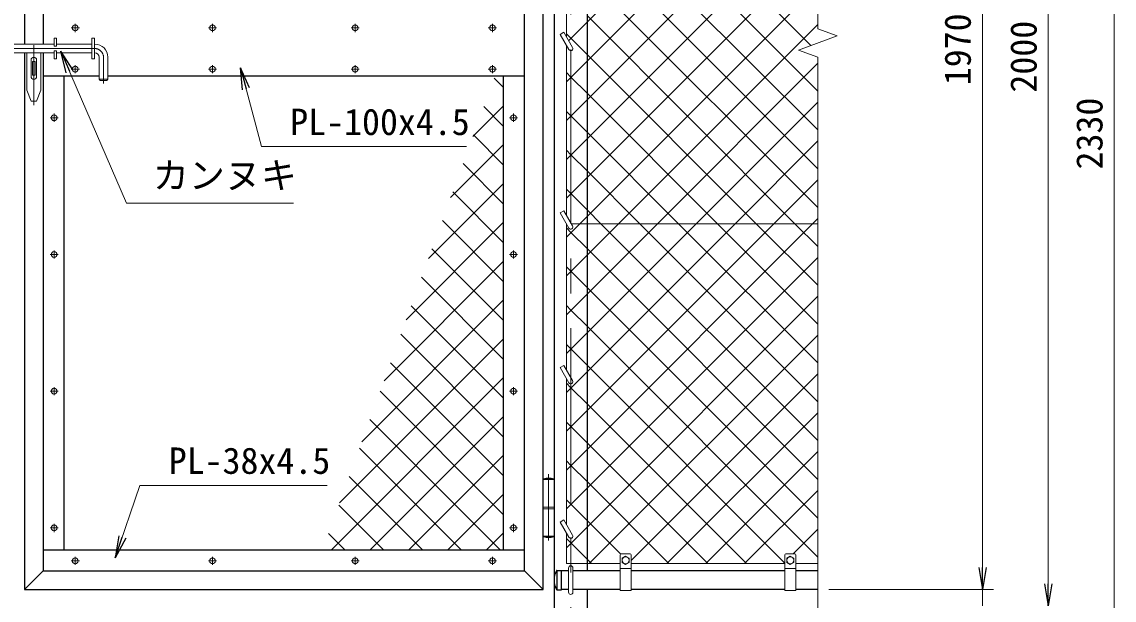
# Model space of a CAD drawing. Units: millimetres, scale not verified. Extents: x -4200 to 4200, y -2970 to 2970.
# Drawn here: x -2584 to -594, y -528 to 525 of the extents above; entities that cross this region are included whole.
import ezdxf
from ezdxf.enums import TextEntityAlignment as Align

# ---------------------------------------------------------------- set-up
doc = ezdxf.new("R2010")
doc.units = ezdxf.units.MM
doc.header["$LTSCALE"] = 10
doc.linetypes.add('USER1', pattern=[50.8, 31.75, -6.35, 6.35, -6.35])
for name, color, linetype, lineweight in [('0-0_D-STR1', 1, 'Continuous', 25), ('0-2_D-STR2', 7, 'Continuous', 13), ('0-3_D-STR3', 3, 'Continuous', 13), ('0-4_D-BMK', 2, 'USER1', 13), ('0-7_D-STR-TXT', 7, 'Continuous', 13), ('0-8_D-STR-DIM', 7, 'Continuous', 13)]:
    doc.layers.add(name, color=color, linetype=linetype, lineweight=lineweight)
doc.layers.add('0-9_0', color=7, linetype='Continuous')
doc.styles.add('ＭＳ ゴシック', font='')
doc.styles.get('ＭＳ ゴシック').set_extended_font_data('MS Gothic')

# ---------------------------------------------------------------- blocks, each defined once
blk = doc.blocks.new('_Open')
at = {"layer": '0-9_0'}
blk.add_line((-10, 1.667), (0, 0), dxfattribs=at)
blk.add_lwpolyline([(-10, -1.667), (0, 0), (-10, 0)], dxfattribs=at)

msp = doc.modelspace()

# ---------------------------------------------------------------- linework, layer by layer
at = {"layer": '0-0_D-STR1'}
for p, q in [((-2578.98, 1461.59), (-2578.98, 484.59)), ((-1633.98, -508.41), (-1633.98, 1461.59)), ((-2544.98, 1427.59), (-2544.98, 484.59)), ((-1667.98, -474.41), (-1667.98, 1427.59)), ((-1553.48, -474.41), (-1553.48, 1427.59)), ((-2578.98, 468.59), (-2578.98, -508.41)), ((-2544.98, 468.59), (-2544.98, -474.41)), ((-2544.98, 426.59), (-2442.98, 426.59)), ((-2506.98, 426.59), (-2506.98, -436.41)), ((-2426.98, 426.59), (-1667.98, 426.59)), ((-1705.98, -436.41), (-1705.98, 426.59)), ((-2544.98, -436.41), (-1667.98, -436.41)), ((-2544.98, -474.41), (-2578.98, -508.41)), ((-2544.98, -474.41), (-1667.98, -474.41)), ((-1667.98, -474.41), (-1633.98, -508.41)), ((-1609.06, -473.91), (-1600.73, -473.91)), ((-1608.73, -508.91), (-1608.73, -473.91)), ((-1600.73, -508.91), (-1600.73, -473.91)), ((-1587.73, -474.41), (-1600.73, -474.41)), ((-1493.73, -474.41), (-1579.73, -474.41)), ((-1193.73, -474.41), (-1473.73, -474.41)), ((-1133.73, -474.41), (-1173.73, -474.41)), ((-2578.98, -508.41), (-1633.98, -508.41)), ((-1609.06, -508.91), (-1600.73, -508.91)), ((-1587.73, -508.41), (-1600.73, -508.41)), ((-1493.73, -508.41), (-1579.73, -508.41)), ((-1193.73, -508.41), (-1473.73, -508.41)), ((-1133.73, -508.41), (-1173.73, -508.41))]:
    msp.add_line(p, q, dxfattribs=at)
msp.add_lwpolyline([(-1613.98, 1477.59), (-1613.98, -843.41), (-1553.48, -843.41), (-1553.48, -508.41)], dxfattribs=at)
for centre, radius, start, end in [((-1578.5, -491.41), 35.72, 151.52136, 208.47864), ((-1609.06, -474.91), 1, 90, 147.70173), ((-1609.06, -507.91), 1, 212.29827, 270)]:
    msp.add_arc(centre, radius, start, end, dxfattribs=at)
at = {"layer": '0-2_D-STR2'}
for p, q in [((-1553.48, 383.54), (-1133.73, 803.29)), ((-1133.73, 328.23), (-1553.48, 747.98)), ((-1553.48, 312.83), (-1133.73, 732.58)), ((-1133.73, 257.52), (-1553.48, 677.27)), ((-1553.48, 242.12), (-1133.73, 661.87)), ((-1133.73, 186.81), (-1553.48, 606.56)), ((-1175.22, 157.59), (-1553.48, 535.85)), ((-1583.73, 495.39), (-1591.73, 503.39)), ((-1553.48, 465.14), (-1583.73, 495.39)), ((-1245.93, 157.59), (-1553.48, 465.14)), ((-1425.87, 157.59), (-1133.73, 449.73)), ((-1705.98, 405.51), (-1723.33, 422.86)), ((-1583.73, 424.68), (-1591.73, 432.68)), ((-1553.48, 394.43), (-1583.73, 424.68)), ((-1583.73, 353.29), (-1553.48, 383.54)), ((-1316.64, 157.59), (-1553.48, 394.43)), ((-1355.15, 157.59), (-1133.73, 379.02)), ((-1762.1, 316.34), (-1705.98, 372.46)), ((-1705.98, 334.8), (-1742.19, 371.02)), ((-1583.73, 353.97), (-1591.73, 361.97)), ((-1591.73, 345.29), (-1583.73, 353.29)), ((-1553.48, 323.72), (-1583.73, 353.97)), ((-1705.98, 264.09), (-1761.06, 319.18)), ((-1387.35, 157.59), (-1553.48, 323.72)), ((-1802.56, 205.16), (-1705.98, 301.75)), ((-1583.73, 282.58), (-1553.48, 312.83)), ((-1284.44, 157.59), (-1133.73, 308.31)), ((-1583.73, 283.26), (-1591.73, 291.26)), ((-1591.73, 274.58), (-1583.73, 282.58)), ((-1553.48, 253.01), (-1583.73, 283.26)), ((-1705.98, 193.38), (-1779.93, 267.33)), ((-1583.73, 211.87), (-1553.48, 242.12)), ((-1458.06, 157.59), (-1553.48, 253.01)), ((-1843.02, 93.99), (-1705.98, 231.04)), ((-1583.73, 212.55), (-1591.73, 220.55)), ((-1213.73, 157.59), (-1133.73, 237.6)), ((-1705.98, 122.67), (-1798.8, 215.49)), ((-1591.73, 203.87), (-1583.73, 211.87)), ((-1553.48, 182.3), (-1583.73, 212.55)), ((-1528.77, 157.59), (-1553.48, 182.3)), ((-1883.49, -17.19), (-1705.98, 160.33)), ((-1705.98, 51.96), (-1817.67, 163.65)), ((-1143.02, 157.59), (-1133.73, 166.89)), ((-1583.73, 141.84), (-1591.73, 149.84)), ((-1553.48, 111.59), (-1583.73, 141.84)), ((-1553.48, 29.98), (-1425.87, 157.59)), ((-1553.48, -40.73), (-1355.15, 157.59)), ((-1553.48, -111.44), (-1284.44, 157.59)), ((-1553.48, -182.15), (-1213.73, 157.59)), ((-1553.48, -252.86), (-1143.02, 157.59)), ((-1133.73, -237.45), (-1528.77, 157.59)), ((-1133.73, -166.74), (-1458.06, 157.59)), ((-1133.73, -96.03), (-1387.35, 157.59)), ((-1133.73, -25.32), (-1316.64, 157.59)), ((-1133.73, 45.39), (-1245.93, 157.59)), ((-1133.73, 116.1), (-1175.22, 157.59)), ((-1705.98, -18.76), (-1836.54, 111.81)), ((-1133.73, -308.16), (-1553.48, 111.59)), ((-1923.95, -128.36), (-1705.98, 89.62)), ((-1705.98, -89.47), (-1855.41, 59.97)), ((-1583.73, 71.13), (-1591.73, 79.13)), ((-1553.48, 40.88), (-1583.73, 71.13)), ((-1133.73, -378.87), (-1553.48, 40.88)), ((-1583.73, -0.27), (-1553.48, 29.98)), ((-1964.42, -239.54), (-1705.98, 18.91)), ((-1705.98, -160.18), (-1874.28, 8.12)), ((-1583.73, 0.42), (-1591.73, 8.42)), ((-1553.48, -29.83), (-1583.73, 0.42)), ((-1591.73, -8.27), (-1583.73, -0.27)), ((-1133.73, -449.58), (-1553.48, -29.83)), ((-2004.88, -350.71), (-1705.98, -51.81)), ((-1705.98, -230.89), (-1893.15, -43.72)), ((-1583.73, -70.98), (-1553.48, -40.73)), ((-1549.89, -461.41), (-1133.73, -45.24)), ((-1591.73, -78.98), (-1583.73, -70.98)), ((-1705.98, -301.6), (-1912.01, -95.56)), ((-1583.73, -141.69), (-1553.48, -111.44)), ((-1473.73, -455.95), (-1133.73, -115.95)), ((-2019.87, -436.41), (-1705.98, -122.52)), ((-1583.73, -141.01), (-1591.73, -133.01)), ((-1705.98, -372.31), (-1930.88, -147.4)), ((-1591.73, -149.69), (-1583.73, -141.69)), ((-1553.48, -171.26), (-1583.73, -141.01)), ((-1263.32, -461.41), (-1553.48, -171.26)), ((-1949.15, -436.41), (-1705.98, -193.23)), ((-1583.73, -212.4), (-1553.48, -182.15)), ((-1408.47, -461.41), (-1133.73, -186.66)), ((-1712.59, -436.41), (-1949.75, -199.24)), ((-1583.73, -211.72), (-1591.73, -203.72)), ((-1591.73, -220.4), (-1583.73, -212.4)), ((-1553.48, -241.97), (-1583.73, -211.72)), ((-1783.3, -436.41), (-1968.62, -251.08)), ((-1583.73, -283.11), (-1553.48, -252.86)), ((-1334.04, -461.41), (-1553.48, -241.97)), ((-1337.76, -461.41), (-1133.73, -257.37)), ((-1878.44, -436.41), (-1705.98, -263.94)), ((-1583.73, -282.43), (-1591.73, -274.43)), ((-1591.73, -291.11), (-1583.73, -283.11)), ((-1553.48, -312.68), (-1583.73, -282.43)), ((-1854.01, -436.41), (-1987.49, -302.93)), ((-1404.75, -461.41), (-1553.48, -312.68)), ((-1807.73, -436.41), (-1705.98, -334.65)), ((-1267.05, -461.41), (-1133.73, -328.08)), ((-1924.72, -436.41), (-2006.36, -354.77)), ((-1995.43, -436.41), (-2025.23, -406.61)), ((-1737.02, -436.41), (-1705.98, -405.36)), ((-1178.34, -443.41), (-1133.73, -398.79)), ((-1196.34, -461.41), (-1193.73, -458.79))]:
    msp.add_line(p, q, dxfattribs=at)
for points in [[(-1587.43, 491.01), (-1583.73, 494.71), (-1553.48, 524.96), (-1270.84, 807.59), (-1133.73, 944.71)], [(-1146.14, 482.07), (-1471.66, 807.59), (-1553.48, 889.4), (-1583.73, 919.65), (-1591.73, 927.65)], [(-1591.73, 416), (-1583.73, 424), (-1553.48, 454.25), (-1200.13, 807.59), (-1133.73, 874)], [(-1133.73, 398.94), (-1542.38, 807.59), (-1553.48, 818.69), (-1583.73, 848.94), (-1591.73, 856.94)], [(-1591.73, 133.16), (-1583.73, 141.16), (-1567.29, 157.59), (-1553.48, 171.41), (-1133.73, 591.16)], [(-1591.73, 62.44), (-1583.73, 70.44), (-1553.48, 100.69), (-1496.58, 157.59), (-1133.73, 520.44)], [(-1591.73, -361.82), (-1583.73, -353.82), (-1553.48, -323.57), (-1133.73, 96.18)], [(-1591.73, -432.53), (-1583.73, -424.53), (-1553.48, -394.28), (-1133.73, 25.47)], [(-1193.73, -460.29), (-1553.48, -100.54), (-1583.73, -70.29), (-1591.73, -62.29)], [(-1492.99, -443.87), (-1553.48, -383.39), (-1583.73, -353.14), (-1591.73, -345.14)], [(-1546.17, -461.41), (-1553.48, -454.1), (-1583.73, -423.85), (-1591.73, -415.85)]]:
    msp.add_lwpolyline(points, dxfattribs=at)
at = {"layer": '0-3_D-STR3'}
for p, q in [((-1591.73, 498.45), (-1591.73, 807.45)), ((-1603.12, 502.18), (-1596.19, 506.18)), ((-1603.12, 502.18), (-1587.19, 474.59)), ((-1596.19, 506.18), (-1580.26, 478.59)), ((-2600.48, 484.59), (-2524.98, 484.59)), ((-2524.98, 480.59), (-2524.98, 495.59)), ((-2524.98, 495.59), (-2520.48, 495.59)), ((-2524.98, 480.59), (-2520.48, 480.59)), ((-2520.48, 480.59), (-2520.48, 495.59)), ((-2520.48, 484.59), (-2455.98, 484.59)), ((-2455.98, 457.59), (-2455.98, 495.59)), ((-2455.98, 495.59), (-2451.48, 495.59)), ((-2451.48, 457.59), (-2451.48, 495.59)), ((-2451.48, 484.59), (-2450.98, 484.59)), ((-1591.73, 173.45), (-1591.73, 482.45)), ((-2600.48, 468.59), (-2524.98, 468.59)), ((-2574.48, 468.59), (-2574.48, 400.59)), ((-2549.48, 468.59), (-2549.48, 400.59)), ((-2524.98, 457.59), (-2524.98, 472.59)), ((-2524.98, 472.59), (-2520.48, 472.59)), ((-2520.48, 457.59), (-2520.48, 472.59)), ((-2520.48, 468.59), (-2455.98, 468.59)), ((-2451.48, 468.59), (-2450.98, 468.59)), ((-2442.98, 460.59), (-2442.98, 420.59)), ((-2426.98, 460.59), (-2426.98, 420.59)), ((-2566.98, 455.59), (-2566.98, 425.59)), ((-2564.23, 453.09), (-2564.23, 428.09)), ((-2564.23, 453.09), (-2559.73, 453.09)), ((-2559.73, 453.09), (-2559.73, 428.09)), ((-2556.98, 455.59), (-2556.98, 425.59)), ((-2524.98, 457.59), (-2520.48, 457.59)), ((-2455.98, 457.59), (-2451.48, 457.59)), ((-2564.23, 428.09), (-2559.73, 428.09)), ((-2442.98, 420.59), (-2440.98, 418.59)), ((-2442.98, 420.59), (-2426.98, 420.59)), ((-2440.98, 418.59), (-2428.98, 418.59)), ((-2428.98, 418.59), (-2426.98, 420.59)), ((-2566.98, 380.59), (-2574.48, 400.59)), ((-2556.98, 380.59), (-2549.48, 400.59)), ((-2566.98, 380.59), (-2556.98, 380.59)), ((-1603.12, 177.18), (-1596.19, 181.18)), ((-1596.19, 181.18), (-1580.26, 153.59)), ((-1603.12, 177.18), (-1587.19, 149.59)), ((-1591.73, -108.05), (-1591.73, 157.45)), ((-1133.73, 157.59), (-1582.57, 157.59)), ((-1603.12, -104.32), (-1596.19, -100.32)), ((-1603.12, -104.32), (-1587.19, -131.91)), ((-1596.19, -100.32), (-1580.26, -127.91)), ((-1591.73, -389.52), (-1591.73, -124.05)), ((-1613.98, -308.41), (-1633.98, -308.41)), ((-1633.98, -308.41), (-1633.98, -411.41)), ((-1633.48, -306.91), (-1633.48, -308.41)), ((-1633.48, -306.91), (-1614.48, -306.91)), ((-1614.48, -306.91), (-1614.48, -308.41)), ((-1613.98, -308.41), (-1613.98, -411.41)), ((-1613.98, -358.41), (-1633.98, -358.41)), ((-1613.98, -361.41), (-1633.98, -361.41)), ((-1603.12, -385.79), (-1596.19, -381.79)), ((-1603.12, -385.79), (-1587.19, -413.37)), ((-1596.19, -381.79), (-1580.26, -409.37)), ((-1613.98, -411.41), (-1633.98, -411.41)), ((-1633.48, -411.41), (-1633.48, -412.91)), ((-1614.48, -412.91), (-1633.48, -412.91)), ((-1614.48, -411.41), (-1614.48, -412.91)), ((-1591.73, -461.41), (-1591.73, -405.52)), ((-1493.73, -510.41), (-1493.73, -445.41)), ((-1475.73, -443.41), (-1491.73, -443.41)), ((-1490.23, -459.15), (-1490.23, -451.66)), ((-1477.23, -459.15), (-1477.23, -451.66)), ((-1473.73, -510.41), (-1473.73, -445.41)), ((-1193.73, -510.41), (-1193.73, -445.41)), ((-1175.73, -443.41), (-1191.73, -443.41)), ((-1190.23, -459.15), (-1190.23, -451.66)), ((-1177.23, -459.15), (-1177.23, -451.66)), ((-1173.73, -510.41), (-1173.73, -445.41)), ((-1591.73, -461.41), (-1493.73, -461.41)), ((-1587.73, -513.41), (-1587.73, -469.41)), ((-1579.73, -513.41), (-1579.73, -469.41)), ((-1473.73, -470.41), (-1493.73, -470.41)), ((-1490.23, -459.15), (-1483.73, -462.91)), ((-1483.73, -462.91), (-1477.23, -459.15)), ((-1473.73, -461.41), (-1193.73, -461.41)), ((-1173.73, -470.41), (-1193.73, -470.41)), ((-1190.23, -459.15), (-1183.73, -462.91)), ((-1183.73, -462.91), (-1177.23, -459.15)), ((-1173.73, -461.41), (-1133.73, -461.41)), ((-1473.73, -510.41), (-1493.73, -510.41)), ((-1173.73, -510.41), (-1193.73, -510.41))]:
    msp.add_line(p, q, dxfattribs=at)
for points in [[(-1490.23, -451.66), (-1483.73, -447.91), (-1477.23, -451.66)], [(-1190.23, -451.66), (-1183.73, -447.91), (-1177.23, -451.66)]]:
    msp.add_lwpolyline(points, dxfattribs=at)
for centre, radius in [((-2486.48, 514.09), 5.25), ((-2236.48, 514.09), 5.25), ((-1976.48, 514.09), 5.25), ((-1726.48, 514.09), 5.25), ((-2486.48, 439.09), 5.25), ((-2236.48, 439.09), 5.25), ((-1976.48, 439.09), 5.25), ((-1726.48, 439.09), 5.25), ((-2524.98, 350.59), 5.25), ((-1687.98, 350.59), 5.25), ((-2524.98, 101.59), 5.25), ((-1687.98, 101.59), 5.25), ((-2524.98, -147.41), 5.25), ((-1687.98, -147.41), 5.25), ((-2524.98, -396.41), 5.25), ((-1687.98, -396.41), 5.25), ((-2486.48, -456.41), 5.25), ((-2236.48, -456.41), 5.25), ((-1976.48, -456.41), 5.25), ((-1726.48, -456.41), 5.25), ((-1483.73, -455.41), 6.49), ((-1183.73, -455.41), 6.49)]:
    msp.add_circle(centre, radius, dxfattribs=at)
for centre, radius, start, end in [((-2450.98, 460.59), 24, 0, 90), ((-1583.73, 476.59), 4, 210, 30), ((-2561.98, 455.59), 5, 0, 180), ((-2450.98, 460.59), 8, 0, 90), ((-2561.98, 425.59), 5, 180, 0), ((-1583.73, 151.59), 4, 210, 30), ((-1583.73, -129.91), 4, 210, 30), ((-1623.98, -336.24), 30.83, 72.05475, 107.94525), ((-1623.98, -383.57), 30.83, 252.05475, 287.94525), ((-1583.73, -411.37), 4, 210, 30), ((-1491.73, -445.41), 2, 90, 180), ((-1475.73, -445.41), 2, 0, 90), ((-1191.73, -445.41), 2, 90, 180), ((-1175.73, -445.41), 2, 0, 90), ((-1583.73, -469.41), 4, 0, 180), ((-1583.73, -513.41), 4, 180, 0)]:
    msp.add_arc(centre, radius, start, end, dxfattribs=at)
at = {"layer": '0-4_D-BMK'}
for p, q in [((-1583.73, -858.41), (-1583.73, 1501.59)), ((-2486.48, 521.53), (-2486.48, 506.65)), ((-2236.48, 521.53), (-2236.48, 506.65)), ((-1976.48, 521.53), (-1976.48, 506.65)), ((-1726.48, 521.53), (-1726.48, 506.65)), ((-2479.04, 514.09), (-2493.92, 514.09)), ((-2229.04, 514.09), (-2243.92, 514.09)), ((-1969.04, 514.09), (-1983.92, 514.09)), ((-1719.04, 514.09), (-1733.92, 514.09)), ((-2561.98, 482.59), (-2561.98, 373.59)), ((-2678.84, 476.59), (-2450.98, 476.59)), ((-2434.98, 460.59), (-2434.98, 412.77)), ((-2479.04, 439.09), (-2493.92, 439.09)), ((-2486.48, 446.53), (-2486.48, 431.65)), ((-2229.04, 439.09), (-2243.92, 439.09)), ((-2236.48, 446.53), (-2236.48, 431.65)), ((-1969.04, 439.09), (-1983.92, 439.09)), ((-1976.48, 446.53), (-1976.48, 431.65)), ((-1719.04, 439.09), (-1733.92, 439.09)), ((-1726.48, 446.53), (-1726.48, 431.65)), ((-2517.54, 350.59), (-2532.42, 350.59)), ((-2524.98, 358.03), (-2524.98, 343.15)), ((-1680.54, 350.59), (-1695.42, 350.59)), ((-1687.98, 358.03), (-1687.98, 343.15)), ((-2517.54, 101.59), (-2532.42, 101.59)), ((-2524.98, 109.03), (-2524.98, 94.15)), ((-1680.54, 101.59), (-1695.42, 101.59)), ((-1687.98, 109.03), (-1687.98, 94.15)), ((-2517.54, -147.41), (-2532.42, -147.41)), ((-2524.98, -139.97), (-2524.98, -154.85)), ((-1680.54, -147.41), (-1695.42, -147.41)), ((-1687.98, -139.97), (-1687.98, -154.85)), ((-1623.98, -298.7), (-1623.98, -419.13)), ((-2517.54, -396.41), (-2532.42, -396.41)), ((-2524.98, -388.97), (-2524.98, -403.85)), ((-1680.54, -396.41), (-1695.42, -396.41)), ((-1687.98, -388.97), (-1687.98, -403.85)), ((-2479.04, -456.41), (-2493.92, -456.41)), ((-2486.48, -448.97), (-2486.48, -463.85)), ((-2229.04, -456.41), (-2243.92, -456.41)), ((-2236.48, -448.97), (-2236.48, -463.85)), ((-1969.04, -456.41), (-1983.92, -456.41)), ((-1976.48, -448.97), (-1976.48, -463.85)), ((-1719.04, -456.41), (-1733.92, -456.41)), ((-1726.48, -448.97), (-1726.48, -463.85))]:
    msp.add_line(p, q, dxfattribs=at)
msp.add_arc((-2450.98, 460.59), 16, 0, 90, dxfattribs=at)
at = {"layer": '0-7_D-STR-TXT'}
for points in [[(-2089.01, 195.16), (-2392.98, 195.16), (-2511.92, 469.99)], [(-1773.89, 297.88), (-2147.4, 297.88), (-2185, 439.74)], [(-2027.68, -319.14), (-2368.71, -319.14), (-2413.25, -448.97)]]:
    msp.add_lwpolyline(points, dxfattribs=at)
at = {"layer": '0-8_D-STR-DIM'}
for p, q in [((-1133.73, 512.25), (-1133.73, 1524.59)), ((-593.73, -803.41), (-593.73, 1446.59)), ((-833.73, -468.41), (-833.73, 1421.59)), ((-713.73, -498.41), (-713.73, 1421.59)), ((-1168.96, 473.77), (-1098.49, 499.42)), ((-1098.49, 499.42), (-1133.73, 512.25)), ((-1133.73, 460.94), (-1168.96, 473.77)), ((-1133.73, -631.41), (-1133.73, 460.94)), ((-833.73, -468.41), (-833.73, -428.41)), ((-1113.73, -508.41), (-813.73, -508.41)), ((-1113.73, -508.41), (-813.73, -508.41)), ((-833.73, -538.41), (-833.73, -508.41))]:
    msp.add_line(p, q, dxfattribs=at)

# ---------------------------------------------------------------- block references
at = {"layer": '0-7_D-STR-TXT', "xscale": 4, "yscale": 4}
for p, rotation in [((-2512.72, 471.83), 113.40164), ((-2185.52, 441.68), 104.84646), ((-2413.9, -450.86), 251.06303)]:
    msp.add_blockref('_Open', p, dxfattribs=dict(at, rotation=rotation))
at = {"layer": '0-8_D-STR-DIM', "xscale": 4, "yscale": 4, "rotation": 270}
for p in [(-833.73, -508.41), (-833.73, -508.41), (-713.73, -538.41)]:
    msp.add_blockref('_Open', p, dxfattribs=at)

# ---------------------------------------------------------------- texts
at = {"layer": '0-7_D-STR-TXT', "style": 'ＭＳ ゴシック'}
for s, p in [('PL-100x4.5', (-2094.95, 304.63)), ('カンヌキ', (-2345.1, 207.24)), ('PL-38x4.5', (-2316.26, -312.4))]:
    msp.add_text(s, height=48.09, dxfattribs=at).set_placement(p, align=Align.BOTTOM_LEFT)
at = {"layer": '0-8_D-STR-DIM', "style": 'ＭＳ ゴシック'}
for s, p in [('1970', (-840.47, 409.69)), ('2000', (-720.47, 396.34)), ('2330', (-600.47, 256.34))]:
    msp.add_text(s, height=48.09, rotation=90, dxfattribs=at).set_placement(p, align=Align.BOTTOM_LEFT)

doc.saveas('drawing.dxf')
